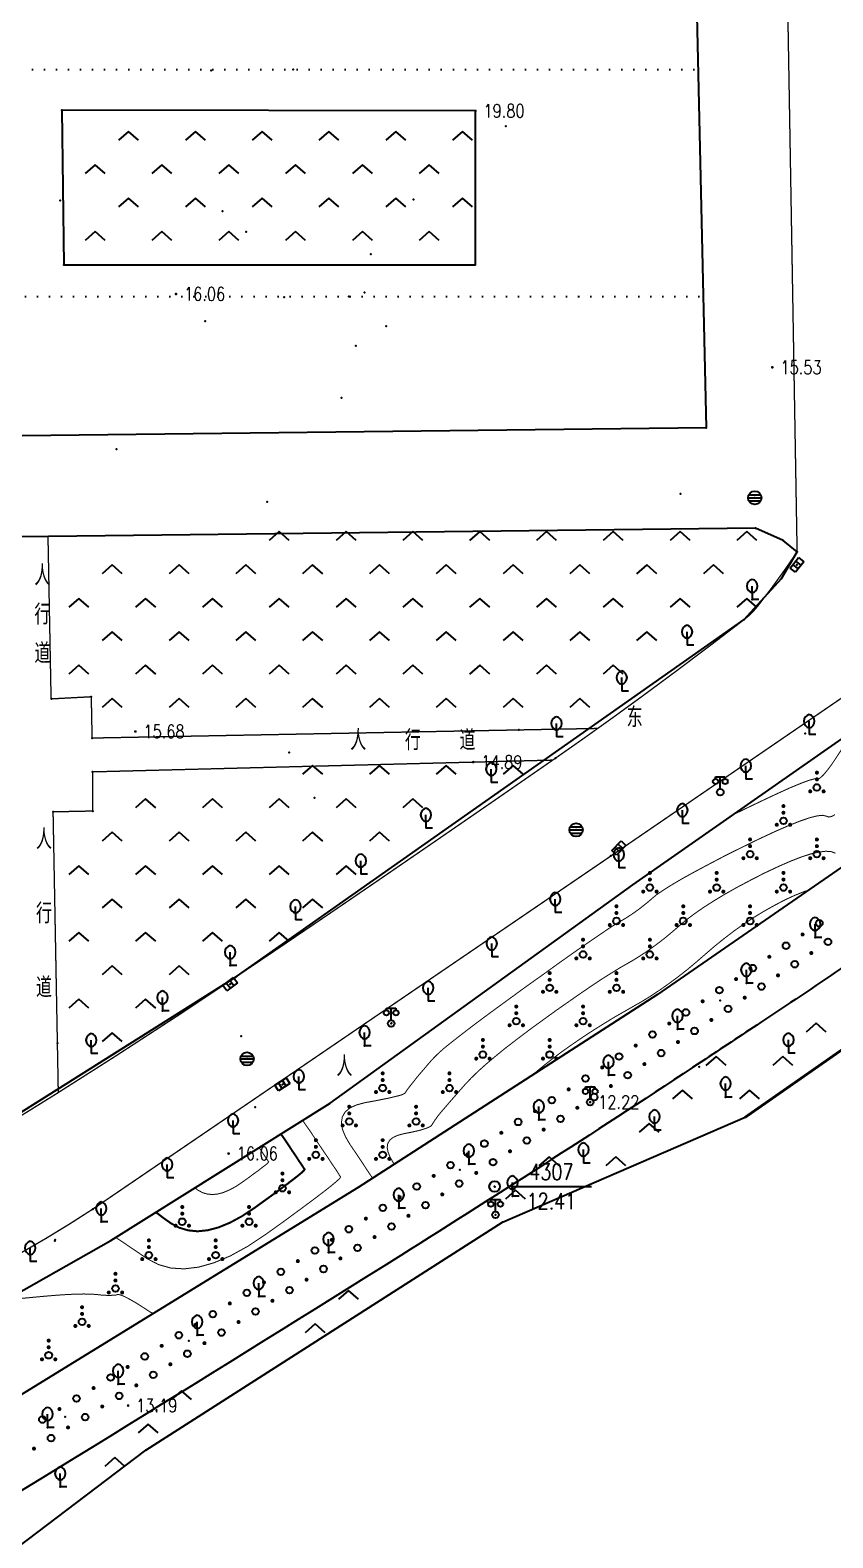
# Model space of a CAD drawing. Extents: x 940 to 2162, y 608 to 1562.
# Drawn here: x 1819.4 to 1879.5, y 744.3 to 857.1 of the extents above; entities that cross this region are included whole.
import ezdxf
from ezdxf.enums import TextEntityAlignment as Align

# ---------------------------------------------------------------- set-up
doc = ezdxf.new("R2010")
doc.units = 0
doc.header["$LTSCALE"] = 0.5
doc.header["$PDSIZE"] = 0.2
doc.linetypes.add('X4', pattern=[1.6, 0, -1.6])
doc.layers.get('0').update_dxf_attribs({"linetype": 'CONTINUOUS'})
for name, color, linetype in [('COMPONENT', 4, 'CONTINUOUS'), ('DGX', 2, 'CONTINUOUS'), ('DLDW', 11, 'CONTINUOUS'), ('DLSS', 4, 'CONTINUOUS'), ('GCD', 1, 'CONTINUOUS'), ('GXYZ', 2, 'CONTINUOUS'), ('JMD', 6, 'CONTINUOUS'), ('KZD', 1, 'CONTINUOUS'), ('ZBTZ', 3, 'CONTINUOUS'), ('ZDH', 1, 'CONTINUOUS')]:
    doc.layers.add(name, color=color, linetype=linetype)
doc.styles.add('HZ', font='rs.shx', dxfattribs={"width": 0.8, "bigfont": 'hztxt.shx'})
doc.linetypes.add('1161', pattern='A,0,[149,AAA.SHX,S=0.15,R=0,X=0,Y=0],-1.6', length=1.6)

# ---------------------------------------------------------------- blocks, each defined once
blk = doc.blocks.new('gc097')
for p, q in [((-0.7, 2), (-0.7, 2.3)), ((-0.7, 2.3), (0.7, 2.3)), ((0, 0.5), (0, 2.3)), ((0.7, 2.3), (0.7, 2))]:
    blk.add_line(p, q)
for centre, radius in [((-0.7, 1.6), 0.4), ((0, 0), 0.5), ((0.73, 1.6), 0.4)]:
    blk.add_circle(centre, radius)
blk = doc.blocks.new('gc143')
for p, q in [((0, 1), (0, 2)), ((0, 1), (0, 0)), ((1, 0), (0, 0))]:
    blk.add_line(p, q)
for centre, start, end in [((0.225, 2), 102.68038, 257.31962), ((-0.225, 2), 282.68038, 77.31962)]:
    blk.add_arc(centre, 1.025, start, end)
blk = doc.blocks.new('gc211')
for p, q in [((0, 0), (-1.5, -1.32)), ((1.5, -1.32), (0, 0))]:
    blk.add_line(p, q)
blk = doc.blocks.new('gc253')
at = {"const_width": 0.3}
blk.add_lwpolyline([(-0.15, 0, 1), (0.15, 0, 1)], format="xyb", close=True, dxfattribs=at)
blk = doc.blocks.new('gc170')
at = {"linetype": 'Continuous'}
blk.add_circle((0, 0), 0.5, dxfattribs=at)
blk = doc.blocks.new('gcbj0103')
for p, q in [((-1, 0), (1, 0)), ((-0.9, 0.43), (0.9, 0.43)), ((-0.88, -0.47), (0.88, -0.47))]:
    blk.add_line(p, q)
blk.add_circle((0, 0), 1)
blk = doc.blocks.new('gc041')
for p, q in [((-1, 0.5), (1, 0.5)), ((-1, -0.5), (-1, 0.5)), ((-0.33, 0.5), (-0.33, -0.5)), ((0.33, 0.5), (0.33, -0.5)), ((1, 0.5), (1, -0.5)), ((1, -0.5), (-1, -0.5))]:
    blk.add_line(p, q)
blk = doc.blocks.new('GC200')
at = {"linetype": 'Continuous', "const_width": 0.2, "flags": 128}
blk.add_lwpolyline([(-0.1, 0, 1), (0.1, 0, 1)], format="xyb", close=True, dxfattribs=at)
blk = doc.blocks.new('gc117')
blk.add_circle((0, 0), 0.8)
blk.add_point((0, 0))
blk = doc.blocks.new('gc160')
at = {"const_width": 0.3}
for points in [[(-0.15, 2.2, 1), (0.15, 2.2, 1)], [(-0.15, 1.2, 1), (0.15, 1.2, 1)], [(-1.15, -0.6, 1), (-0.85, -0.6, 1)], [(0.85, -0.6, 1), (1.15, -0.6, 1)]]:
    blk.add_lwpolyline(points, format="xyb", close=True, dxfattribs=at)
blk.add_circle((0, 0), 0.5)

msp = doc.modelspace()

# ---------------------------------------------------------------- linework, layer by layer
at = {"linetype": 'Continuous'}
for p in [(1878.2, 789.21), (1873.05, 785.78), (1871.1, 784.48), (1867.89, 782.34), (1862.73, 778.9), (1861.43, 778.04), (1857.52, 775.56), (1851.61, 771.83), (1852.28, 772.25), (1847.03, 768.95), (1841.78, 765.63), (1841.79, 765.64), (1836.55, 762.34), (1831.95, 759.44), (1831.31, 759.03), (1826.04, 755.77), (1820.75, 752.54), (1822.06, 753.34)]:
    msp.add_point(p, dxfattribs=at)
at = {"layer": 'DGX', "linetype": 'Continuous', "const_width": 0.075}
for points in [[(1872.06, 798.39), (1872.75, 798.73), (1874.15, 799.4), (1875.34, 799.96), (1876.33, 800.41), (1877.13, 800.74), (1877.72, 800.96), (1878.12, 801.07), (1878.31, 801.07), (1878.43, 801.06), (1878.61, 801.17), (1878.84, 801.39), (1879.12, 801.73), (1879.45, 802.17), (1879.83, 802.74), (1880.27, 803.41), (1880.76, 804.2), (1881.05, 804.67)], [(1845.07, 771.2), (1845.02, 771.28), (1844.8, 771.6), (1844.53, 772.01), (1844.22, 772.48), (1843.85, 773.04), (1843.42, 773.66), (1843.05, 774.29), (1842.82, 774.85), (1842.74, 775.35), (1842.81, 775.78), (1843.02, 776.15), (1843.37, 776.45), (1843.88, 776.68), (1844.52, 776.85), (1845.2, 776.97), (1845.79, 777.09), (1846.3, 777.19), (1846.71, 777.29), (1847.04, 777.37), (1847.28, 777.44), (1847.43, 777.51), (1847.5, 777.56), (1847.53, 777.61), (1847.58, 777.68), (1847.64, 777.77), (1847.71, 777.87), (1847.8, 777.99), (1847.91, 778.13), (1848.03, 778.28), (1848.17, 778.45), (1848.31, 778.64), (1848.47, 778.83), (1848.64, 779.03), (1848.82, 779.24), (1849.01, 779.46), (1849.2, 779.69), (1849.41, 779.93), (1849.63, 780.17), (1849.93, 780.47), (1850.38, 780.88), (1851, 781.38), (1851.78, 781.99), (1852.72, 782.71), (1853.81, 783.52), (1855.07, 784.44), (1856.48, 785.47), (1857.9, 786.48), (1859.16, 787.39), (1860.28, 788.18), (1861.25, 788.85), (1862.07, 789.41), (1862.73, 789.86), (1863.25, 790.2), (1863.62, 790.42), (1863.91, 790.58), (1864.21, 790.77), (1864.5, 790.96), (1864.8, 791.17), (1865.1, 791.39), (1865.4, 791.63), (1865.7, 791.87), (1866, 792.13), (1866.36, 792.43), (1866.87, 792.77), (1867.51, 793.17), (1868.29, 793.63), (1869.2, 794.13), (1870.25, 794.69), (1871.43, 795.31), (1872.76, 795.97), (1874.07, 796.61), (1875.23, 797.15), (1876.24, 797.59), (1877.1, 797.93), (1877.81, 798.17), (1878.36, 798.31), (1878.76, 798.35), (1879.02, 798.29), (1879.21, 798.22), (1879.43, 798.26), (1879.68, 798.4)], [(1846.7, 772.25), (1846.64, 772.33), (1846.38, 772.77), (1846.23, 773.15), (1846.17, 773.49), (1846.21, 773.79), (1846.36, 774.04), (1846.6, 774.24), (1846.95, 774.4), (1847.39, 774.52), (1847.86, 774.61), (1848.27, 774.7), (1848.62, 774.78), (1848.91, 774.87), (1849.15, 774.95), (1849.33, 775.03), (1849.46, 775.11), (1849.52, 775.18), (1849.56, 775.26), (1849.61, 775.34), (1849.67, 775.43), (1849.73, 775.53), (1849.81, 775.63), (1849.89, 775.74), (1849.97, 775.86), (1850.07, 775.98), (1850.18, 776.12), (1850.34, 776.3), (1850.53, 776.52), (1850.75, 776.78), (1851.01, 777.08), (1851.31, 777.42), (1851.64, 777.8), (1852.01, 778.22), (1852.44, 778.67), (1852.96, 779.18), (1853.56, 779.72), (1854.25, 780.3), (1855.02, 780.93), (1855.88, 781.59), (1856.82, 782.3), (1857.85, 783.05), (1858.89, 783.8), (1859.85, 784.47), (1860.74, 785.09), (1861.55, 785.64), (1862.29, 786.13), (1862.96, 786.55), (1863.56, 786.92), (1864.08, 787.22), (1864.57, 787.5), (1865.05, 787.8), (1865.54, 788.12), (1866.03, 788.47), (1866.52, 788.83), (1867.02, 789.22), (1867.51, 789.63), (1868.01, 790.06), (1868.54, 790.51), (1869.15, 790.97), (1869.83, 791.44), (1870.59, 791.93), (1871.42, 792.43), (1872.32, 792.94), (1873.3, 793.46), (1874.35, 794), (1875.39, 794.49), (1876.32, 794.9), (1877.14, 795.22), (1877.87, 795.46), (1878.49, 795.6), (1879, 795.66), (1879.41, 795.63), (1879.72, 795.51)], [(1857.06, 778.92), (1857.32, 779.15), (1857.94, 779.66), (1858.58, 780.16), (1859.22, 780.64), (1859.88, 781.11), (1860.53, 781.56), (1861.19, 782), (1861.86, 782.43), (1862.52, 782.84), (1863.19, 783.25), (1863.87, 783.64), (1864.54, 784.02), (1865.22, 784.41), (1865.9, 784.83), (1866.58, 785.28), (1867.26, 785.76), (1867.95, 786.27), (1868.64, 786.81), (1869.33, 787.39), (1870.02, 787.99), (1870.72, 788.59), (1871.43, 789.16), (1872.15, 789.71), (1872.89, 790.23), (1873.63, 790.72), (1874.39, 791.18), (1875.16, 791.61), (1875.94, 792.02), (1876.7, 792.37), (1877.4, 792.65), (1877.72, 792.75)], [(1839.84, 775.51), (1840.37, 774.76), (1840.88, 773.99), (1841.33, 773.32), (1841.72, 772.75), (1842.04, 772.26), (1842.3, 771.88), (1842.49, 771.59), (1842.61, 771.39), (1842.68, 771.3), (1842.62, 771.18), (1842.37, 770.95), (1841.95, 770.6), (1841.35, 770.13), (1840.56, 769.53), (1839.6, 768.82), (1838.46, 767.98), (1837.13, 767.03), (1835.75, 766.11), (1834.45, 765.39), (1833.22, 764.87), (1832.06, 764.54), (1830.98, 764.41), (1829.98, 764.47), (1829.05, 764.73), (1828.19, 765.18), (1827.43, 765.7), (1826.76, 766.15), (1826.2, 766.53), (1825.85, 766.76)], [(1836.59, 773.47), (1836.65, 773.38), (1836.81, 773.14), (1836.95, 772.93), (1837.07, 772.76), (1837.16, 772.62), (1837.23, 772.52), (1837.27, 772.45), (1837.3, 772.42), (1837.27, 772.38), (1837.19, 772.29), (1837.04, 772.17), (1836.82, 772), (1836.54, 771.78), (1836.19, 771.53), (1835.79, 771.23), (1835.31, 770.89), (1834.82, 770.56), (1834.35, 770.31), (1833.9, 770.12), (1833.48, 770.01), (1833.08, 769.97), (1832.7, 770.01), (1832.35, 770.11), (1832.02, 770.29), (1831.77, 770.47)], [(1818.6, 762.18), (1819.65, 762.28), (1820.61, 762.37), (1821.47, 762.44), (1822.23, 762.49), (1822.89, 762.52), (1823.46, 762.53), (1823.93, 762.52), (1824.3, 762.5), (1824.61, 762.47), (1824.88, 762.44), (1825.13, 762.43), (1825.36, 762.42), (1825.55, 762.43), (1825.71, 762.44), (1825.85, 762.45), (1825.96, 762.48), (1826.08, 762.49), (1826.25, 762.44), (1826.48, 762.35), (1826.76, 762.21), (1827.1, 762.02), (1827.49, 761.79), (1827.94, 761.5), (1828.44, 761.17), (1828.66, 761.08)]]:
    msp.add_lwpolyline(points, dxfattribs=at)
at = {"layer": 'DGX', "color": 3, "linetype": 'Continuous', "const_width": 0.15}
msp.add_lwpolyline([(1838.22, 774.49), (1838.42, 774.21), (1838.77, 773.69), (1839.07, 773.23), (1839.34, 772.84), (1839.55, 772.51), (1839.73, 772.25), (1839.86, 772.05), (1839.94, 771.92), (1839.99, 771.86), (1839.94, 771.78), (1839.78, 771.62), (1839.49, 771.38), (1839.08, 771.06), (1838.55, 770.66), (1837.9, 770.17), (1837.12, 769.61), (1836.22, 768.96), (1835.28, 768.34), (1834.39, 767.86), (1833.54, 767.51), (1832.74, 767.3), (1831.98, 767.22), (1831.27, 767.29), (1830.6, 767.49), (1829.98, 767.82), (1829.43, 768.21), (1828.96, 768.57), (1828.86, 768.65)], dxfattribs=at)
at = {"layer": 'DLSS', "linetype": 'Continuous', "flags": 128}
for points, const_width in [([(1872.96, 775.75), (2152.33, 970.64)], 0.2), ([(1875.9, 873.31), (1876.85, 818.06)], 0.1), ([(1712.61, 685.29), (1799.02, 729.95), (1805.16, 733.47), (1828.1, 750.84), (1854.79, 767.91), (1872.96, 775.75)], 0.1)]:
    msp.add_lwpolyline(points, dxfattribs=dict(at, const_width=const_width))
at = {"layer": 'DLSS', "linetype": 'Continuous', "const_width": 0.1}
msp.add_lwpolyline([(1706.59, 721.05, 0.017307), (1740.62, 730.2, 0.029753), (1759.84, 737.37, 0.002264), (1797.93, 754.41, 0.016867), (1802.95, 756.89, 0.005613), (1818.87, 765.67, 0.016551), (1824.13, 768.88, 0.004146), (1824.78, 769.32, 0.000071), (1862.92, 795.31, 0.002848), (1919.74, 834.52, 0.002246), (1991.3, 884.98)], format="xyb", dxfattribs=at)
at = {"layer": 'DLSS', "linetype": 'Continuous', "const_width": 0.1, "flags": 128}
for points, elevation in [([(1820.78, 819.21), (1821.01, 807.06)], 15.34), ([(1821.01, 807.06), (1824.02, 807.22), (1824.08, 804.13)], 15.45), ([(1824.08, 804.13), (1861.93, 804.85)], 15.38), ([(1824.12, 801.6), (1858.56, 802.48)], 15.35), ([(1824.12, 801.6), (1824.13, 798.67), (1821.16, 798.61)], 15.35), ([(1821.16, 798.61), (1821.55, 777.6)], 15.34)]:
    msp.add_lwpolyline(points, dxfattribs=dict(at, elevation=elevation))
at = {"layer": 'DLSS', "linetype": 'Continuous', "flags": 128}
msp.add_lwpolyline([(1723.58, 734.72, 0.1, 0.1, 0.010533), (1741.97, 740.38, 0.1, 0.1, 0.014817), (1754.81, 745.06, 0.1, 0.1, 0.00044), (1766.46, 749.71, 0.1, 0.1, 0.002489), (1768.51, 750.54, 0.1, 0.1, 0.014074), (1792.58, 761.26, 0.1, 0.1, 0.020321), (1808.7, 769.81, 0.1, 0.1, 0.008273), (1821.42, 777.52, 0.1, 0.1, 0.007654), (1834.9, 786.29, 0.1, 0.1, 0.002059), (1845.26, 793.32, 0.1, 0.1, 0.001573), (1858.76, 802.62, 0.1, 0.1, 0.006646), (1865.26, 807.26, 0.1, 0.1, 0.005572), (1872.88, 812.99, 0.1, 0.1, 0.063061), (1873.91, 814.01, 0.1, 0.1, 0.018351), (1876.85, 818.06, 0.1, 0.1, 0)], format="xyseb", dxfattribs=at)
at = {"layer": 'JMD', "linetype": 'Continuous', "flags": 128}
msp.add_lwpolyline([(1869.2, 864.84), (1870.04, 827.35), (1752.7, 825.97), (1751.86, 863.46)], close=True, dxfattribs=at)
at = {"layer": 'JMD', "linetype": 'X4', "flags": 128}
for points in [[(1752.07, 854.06), (1758.54, 854.16), (1869.44, 854.16)], [(1752.45, 837.17), (1869.82, 837.17)]]:
    msp.add_lwpolyline(points, dxfattribs=at)
at = {"layer": 'KZD', "linetype": 'Continuous'}
msp.add_line((1855.46, 770.57), (1861.46, 770.57), dxfattribs=at)
at = {"layer": 'ZBTZ', "linetype": '1161', "flags": 128}
msp.add_lwpolyline([(2121.82, 1026.51), (2151.19, 995.67), (2151.42, 993.36), (2151.53, 990.43), (2151.53, 989.01), (2151.38, 988.34), (2151, 986.93), (2150.02, 985.07), (2148.29, 982.5), (2146.19, 980.09), (2145.7, 979.78), (2096.33, 944.91), (2043.54, 908.4), (1945.97, 839.94), (1866.41, 784.94), (1844, 770.51), (1793.75, 739.61), (1787.35, 736.36), (1781.6, 733.16), (1764.84, 723.95), (1752.6, 717.55), (1721.55, 702.1), (1717.35, 700.44), (1716.8, 703.25), (1715.25, 709.14), (1713.33, 719.29), (1713.39, 719.89), (1741.42, 727.61), (1760.94, 734.89), (1799.05, 751.94), (1804.24, 754.5), (1825.48, 766.53), (1841.91, 776.8), (1864.56, 793.15), (1992.85, 882.76), (2000.01, 888.8), (2003.78, 892.56), (2012.65, 902.66), (2015.54, 906.34), (2020.91, 915), (2025.38, 925.02), (2030.02, 940.68), (2031.48, 947.7), (2032.67, 959.12), (2038.74, 959.05), (2038.79, 969.11), (2032.71, 969.19), (2030.8, 1037.78), (2029.78, 1088.82), (2027.96, 1095.29), (2025.31, 1099.93), (2022.41, 1105.06), (2019.03, 1109.61), (2017.02, 1111.92), (2001.14, 1128.32), (1942.65, 1190.71), (1941.55, 1191.89), (1941.02, 1193.1), (1940.91, 1193.98), (1940.93, 1194.88), (1941.08, 1195.88), (1941.44, 1197.02), (1942.05, 1198.13), (1942.56, 1198.77), (1943.3, 1199.49), (1944.46, 1200.39), (1945.46, 1200.71), (1947.06, 1201.06), (1949.3, 1201.03), (1953.93, 1200.94), (1955.83, 1200.74), (2121.12, 1027.25)], close=True, dxfattribs=at)
at = {"layer": 'ZBTZ', "linetype": 'Continuous', "flags": 128}
msp.add_lwpolyline([(1712.61, 685.29), (1799.02, 729.95), (1805.16, 733.47), (1828.1, 750.84), (1854.79, 767.91), (1872.96, 775.75), (2152.33, 970.64)], dxfattribs=at)
msp.add_lwpolyline([(2046.94, 903.45, 0.005433), (1949.47, 835.06, -0.007658), (1880.11, 786.86, -0.00086), (1874.12, 782.84, -0.001175), (1869.72, 779.93, -0.005991), (1847.19, 765.42, -0.003325), (1806.09, 740.04, -0.001199), (1797.98, 735.13, -0.007573), (1796.69, 734.38, -0.018669), (1793.74, 732.86, 0.015755), (1790.23, 731.09, 0.003774), (1784.56, 727.94, -0.003526), (1778.49, 724.56, -0.000878), (1767.7, 718.68, -0.003996), (1765.32, 717.41, -0.000411), (1761.09, 715.2, 0.000304), (1755.38, 712.23, 0.000159), (1752.75, 710.85, -0.000182), (1750.45, 709.65, -0.004776), (1744.63, 706.68, -0.002409)], format="xyb", dxfattribs=at)
at = {"layer": 'ZBTZ', "linetype": 'Continuous', "elevation": 19.8, "flags": 128}
msp.add_lwpolyline([(1852.77, 851.06), (1821.81, 851.12), (1821.96, 839.53), (1852.77, 839.53), (1852.77, 851.06)], close=True, dxfattribs=at)
at = {"layer": 'ZBTZ', "linetype": 'Continuous', "flags": 128}
msp.add_lwpolyline([(1876.85, 818.06), (1875.81, 818.91), (1873.73, 819.84), (1753.09, 818.42), (1753.09, 803.56), (1753.48, 748.99), (1753.48, 744.58), (1768.51, 750.54), (1792.58, 761.26), (1808.7, 769.81), (1834.9, 786.29), (1872.88, 812.99), (1875.67, 816.07), (1876.85, 818.06)], close=True, dxfattribs=at)
at = {"layer": 'ZDH', "linetype": 'Continuous'}
for p in [(1833, 854.07, 15.97), (1839.12, 854.16, 15.99), (1821.81, 851.12, 15.87), (1852.77, 851.06, 19.8), (1855.04, 849.92, 18.92), (1855.04, 849.92, 18.92), (1821.69, 844.35, 16.1), (1848.14, 844.43, 16.05), (1848.14, 844.43, 16.05), (1848.14, 844.43, 16.05), (1833.85, 843.55, 15.7), (1833.85, 843.55, 15.7), (1833.85, 843.55, 15.7), (1835.61, 842, 15.75), (1835.61, 842, 15.75), (1835.61, 842, 15.75), (1821.96, 839.53, 15.98), (1844.95, 840.33, 15.75), (1844.95, 840.33, 15.75), (1844.95, 840.33, 15.75), (1830.36, 837.36, 16.06), (1830.36, 837.36, 16.06), (1830.36, 837.36, 16.06), (1838.45, 837.12, 15.86), (1843.3, 837.17, 15.86), (1844.48, 837.46, 15.74), (1844.48, 837.46, 15.74), (1844.48, 837.46, 15.74), (1832.54, 835.33, 15.67), (1832.54, 835.33, 15.67), (1832.54, 835.33, 15.67), (1846.09, 834.94, 16.04), (1846.09, 834.94, 16.04), (1846.09, 834.94, 16.04), (1843.82, 833.49, 16.12), (1843.82, 833.49, 16.12), (1843.82, 833.49, 16.12), (1875, 831.87, 15.53), (1875, 831.87, 15.53), (1875, 831.87, 15.53), (1842.76, 829.6, 15.72), (1842.76, 829.6, 15.72), (1842.76, 829.6, 15.72), (1870.04, 827.35, 15.72), (1825.9, 825.74, 15.71), (1837.19, 821.8, 15.69), (1837.19, 821.8, 15.69), (1837.19, 821.8, 15.69), (1868.11, 822.41, 15.78), (1873.68, 822.11, 15.46), (1873.73, 819.84, 15.43), (1875.81, 818.91, 15.19), (1876.85, 818.06, 15.03), (1876.84, 817.08, 15.04), (1875.67, 816.07, 15.04), (1873.49, 814.5, 15.23), (1872.88, 812.99, 14.98), (1821.04, 807.06, 15.45), (1824.02, 807.22, 15.43), (1827.32, 804.62, 15.68), (1827.32, 804.62, 15.68), (1827.32, 804.62, 15.68), (1856.03, 804.74, 14.91), (1877.45, 804.48, 15.11), (1824.08, 804.13, 15.38), (1838.82, 803.06, 15.78), (1838.82, 803.06, 15.78), (1838.82, 803.06, 15.78), (1852.61, 802.33, 14.89), (1858.76, 802.62, 14.76), (1824.12, 801.6, 15.35), (1840.73, 799.65, 16.06), (1840.73, 799.65, 16.06), (1840.73, 799.65, 16.06), (1821.16, 798.61, 15.34), (1824.13, 798.67, 15.3), (1860.31, 797.26, 14.79), (1862.92, 795.31, 14.77), (1834.42, 787.1, 14.68), (1834.41, 785.71, 14.42), (1834.9, 786.29, 14.41), (1829.35, 783.71, 14.61), (1846.46, 782.77, 14.66), (1846.46, 782.77, 14.66), (1846.46, 782.77, 14.66), (1846.48, 782.8, 14.66), (1821.48, 781.31, 14.49), (1835.24, 781.81, 15.68), (1835.24, 781.81, 15.68), (1835.24, 781.81, 15.68), (1844.48, 781.1, 14.75), (1844.48, 781.1, 14.75), (1844.48, 781.1, 14.75), (1835.68, 780.12, 14.49), (1869.72, 779.93, 11.99), (1869.72, 779.93, 11.99), (1869.53, 779.52, 11.99), (1869.53, 779.52, 11.99), (1838.32, 778.21, 14.44), (1836.29, 776.52, 14.41), (1861.36, 776.89, 12.22), (1861.36, 776.89, 12.22), (1871.5, 777.27, 12.28), (1871.5, 777.27, 12.28), (1872.96, 775.75, 11.78), (1872.96, 775.75, 11.78), (1834.3, 773.04, 16.06), (1834.3, 773.04, 16.06), (1834.3, 773.04, 16.06), (1854.21, 770.57, 12.41), (1854.21, 770.57, 12.41), (1853.65, 769.44, 12.41), (1853.65, 769.44, 12.41), (1854.22, 770.55, 12.41), (1855.54, 769.86, 12.66), (1855.54, 769.86, 12.66), (1824.13, 768.88, 14.26), (1854.28, 768.45, 12.39), (1854.28, 768.45, 12.39), (1824.77, 767.92, 14.55), (1854.79, 767.91, 12.17), (1854.79, 767.91, 12.17), (1821.29, 766.51, 14.37), (1821.32, 766.58, 14.35), (1826.78, 754.18, 13.19), (1826.78, 754.18, 13.19), (1828.89, 753.83, 13.09), (1828.89, 753.83, 13.09), (1828.1, 750.84, 12.88), (1828.1, 750.84, 12.88), (1821.7, 748.1, 13.57), (1821.7, 748.1, 13.57)]:
    msp.add_point(p, dxfattribs=at)

# ---------------------------------------------------------------- block references
at = {"layer": 'COMPONENT', "linetype": 'Continuous', "xscale": 0.5, "yscale": 0.5}
for p in [(1873.68, 822.11, 15.46), (1860.31, 797.26, 14.79), (1835.68, 780.12, 14.49)]:
    msp.add_blockref('gcbj0103', p, dxfattribs=at)
at = {"layer": 'DLDW', "linetype": 'Continuous', "xscale": 0.5, "yscale": 0.5}
for p in [(1871.1, 800.08, 14.66), (1846.46, 782.77, 14.66), (1861.36, 776.89, 12.22), (1854.28, 768.45, 12.39)]:
    msp.add_blockref('gc097', p, dxfattribs=at)
at = {"layer": 'GCD', "linetype": 'Continuous'}
ref = msp.add_blockref('GC200', (1852.77, 851.06, 19.8), dxfattribs=dict(at, xscale=0.5, yscale=0.5, zscale=0.5))
ref.add_attrib('height', '19.80', dxfattribs={"linetype": 'Continuous', "height": 1, "style": 'HZ', "width": 0.8}).set_placement((1853.37, 851.06, 19.8), align=Align.MIDDLE_LEFT)
ref = msp.add_blockref('GC200', (1830.36, 837.36, 16.06), dxfattribs=dict(at, xscale=0.5, yscale=0.5, zscale=0.5))
ref.add_attrib('height', '16.06', dxfattribs={"linetype": 'Continuous', "height": 1, "style": 'HZ', "width": 0.8}).set_placement((1830.96, 837.36, 16.06), align=Align.MIDDLE_LEFT)
ref = msp.add_blockref('GC200', (1875, 831.87, 15.53), dxfattribs=dict(at, xscale=0.5, yscale=0.5, zscale=0.5))
ref.add_attrib('height', '15.53', dxfattribs={"linetype": 'Continuous', "height": 1, "style": 'HZ', "width": 0.8}).set_placement((1875.6, 831.87, 15.53), align=Align.MIDDLE_LEFT)
ref = msp.add_blockref('GC200', (1827.32, 804.62, 15.68), dxfattribs=dict(at, xscale=0.5, yscale=0.5, zscale=0.5))
ref.add_attrib('height', '15.68', dxfattribs={"linetype": 'Continuous', "height": 1, "style": 'HZ', "width": 0.8}).set_placement((1827.92, 804.62, 15.68), align=Align.MIDDLE_LEFT)
ref = msp.add_blockref('GC200', (1852.61, 802.33, 14.89), dxfattribs=dict(at, xscale=0.5, yscale=0.5, zscale=0.5))
ref.add_attrib('height', '14.89', dxfattribs={"linetype": 'Continuous', "height": 1, "style": 'HZ', "width": 0.8}).set_placement((1853.21, 802.33, 14.89), align=Align.MIDDLE_LEFT)
ref = msp.add_blockref('GC200', (1861.36, 776.89, 12.22), dxfattribs=dict(at, xscale=0.5, yscale=0.5, zscale=0.5))
ref.add_attrib('height', '12.22', dxfattribs={"linetype": 'Continuous', "height": 1, "style": 'HZ', "width": 0.8}).set_placement((1861.96, 776.89, 12.22), align=Align.MIDDLE_LEFT)
ref = msp.add_blockref('GC200', (1834.3, 773.04, 16.06), dxfattribs=dict(at, xscale=0.5, yscale=0.5, zscale=0.5))
ref.add_attrib('height', '16.06', dxfattribs={"linetype": 'Continuous', "height": 1, "style": 'HZ', "width": 0.8}).set_placement((1834.9, 773.04, 16.06), align=Align.MIDDLE_LEFT)
ref = msp.add_blockref('GC200', (1826.78, 754.18, 13.19), dxfattribs=dict(at, xscale=0.5, yscale=0.5, zscale=0.5))
ref.add_attrib('height', '13.19', dxfattribs={"linetype": 'Continuous', "height": 1, "style": 'HZ', "width": 0.8}).set_placement((1827.38, 754.18, 13.19), align=Align.MIDDLE_LEFT)
at = {"layer": 'GXYZ', "linetype": 'Continuous', "yscale": 0.5, "zscale": 0.5}
for p, xscale, rotation in [((1876.84, 817.08, 15.04), 0.5, 52.61385626840595), ((1863.5, 795.91, 14.13), 0.5, 225.7358227718483), ((1834.41, 785.71, 14.42), 0.4999999999999999, 36.89030680951438), ((1838.32, 778.21, 14.44), 0.5, 213.2820485787088)]:
    msp.add_blockref('gc041', p, dxfattribs=dict(at, xscale=xscale, rotation=rotation))
at = {"layer": 'KZD', "linetype": 'Continuous', "xscale": 0.5, "yscale": 0.5}
msp.add_blockref('gc117', (1854.21, 770.57, 12.41), dxfattribs=at)
at = {"layer": 'ZBTZ', "linetype": 'Continuous', "xscale": 0.5, "yscale": 0.5}
for name, p in [('gc211', (1826.81, 849.53)), ('gc211', (1831.81, 849.53)), ('gc211', (1836.81, 849.53)), ('gc211', (1841.81, 849.53)), ('gc211', (1846.81, 849.53)), ('gc211', (1851.81, 849.53)), ('gc211', (1824.31, 847.03)), ('gc211', (1829.31, 847.03)), ('gc211', (1834.31, 847.03)), ('gc211', (1839.31, 847.03)), ('gc211', (1844.31, 847.03)), ('gc211', (1849.31, 847.03)), ('gc211', (1826.81, 844.53)), ('gc211', (1831.81, 844.53)), ('gc211', (1836.81, 844.53)), ('gc211', (1841.81, 844.53)), ('gc211', (1846.81, 844.53)), ('gc211', (1851.81, 844.53)), ('gc211', (1824.31, 842.03)), ('gc211', (1829.31, 842.03)), ('gc211', (1834.31, 842.03)), ('gc211', (1839.31, 842.03)), ('gc211', (1844.31, 842.03)), ('gc211', (1849.31, 842.03)), ('gc211', (1838.09, 819.58)), ('gc211', (1843.09, 819.58)), ('gc211', (1848.09, 819.58)), ('gc211', (1853.09, 819.58)), ('gc211', (1858.09, 819.58)), ('gc211', (1863.09, 819.58)), ('gc211', (1868.09, 819.58)), ('gc211', (1873.09, 819.58)), ('gc211', (1825.59, 817.08)), ('gc211', (1830.59, 817.08)), ('gc211', (1835.59, 817.08)), ('gc211', (1840.59, 817.08)), ('gc211', (1845.59, 817.08)), ('gc211', (1850.59, 817.08)), ('gc211', (1855.59, 817.08)), ('gc211', (1860.59, 817.08)), ('gc211', (1865.59, 817.08)), ('gc211', (1870.59, 817.08)), ('gc143', (1873.49, 814.5, 15.23)), ('gc211', (1823.09, 814.58)), ('gc211', (1828.09, 814.58)), ('gc211', (1833.09, 814.58)), ('gc211', (1838.09, 814.58)), ('gc211', (1843.09, 814.58)), ('gc211', (1848.09, 814.58)), ('gc211', (1853.09, 814.58)), ('gc211', (1858.09, 814.58)), ('gc211', (1863.09, 814.58)), ('gc211', (1868.09, 814.58)), ('gc211', (1873.09, 814.58)), ('gc143', (1868.61, 811.08, 15.23)), ('gc211', (1825.59, 812.08)), ('gc211', (1830.59, 812.08)), ('gc211', (1835.59, 812.08)), ('gc211', (1840.59, 812.08)), ('gc211', (1845.59, 812.08)), ('gc211', (1850.59, 812.08)), ('gc211', (1855.59, 812.08)), ('gc211', (1860.59, 812.08)), ('gc211', (1865.59, 812.08)), ('gc211', (1823.09, 809.58)), ('gc211', (1828.09, 809.58)), ('gc211', (1833.09, 809.58)), ('gc211', (1838.09, 809.58)), ('gc211', (1843.09, 809.58)), ('gc211', (1848.09, 809.58)), ('gc211', (1853.09, 809.58)), ('gc211', (1858.09, 809.58)), ('gc211', (1863.09, 809.58)), ('gc143', (1863.72, 807.65, 15.23)), ('gc211', (1825.59, 807.08)), ('gc211', (1830.59, 807.08)), ('gc211', (1835.59, 807.08)), ('gc211', (1840.59, 807.08)), ('gc211', (1845.59, 807.08)), ('gc211', (1850.59, 807.08)), ('gc211', (1855.59, 807.08)), ('gc211', (1860.59, 807.08)), ('gc143', (1858.84, 804.23, 15.23)), ('gc143', (1877.76, 804.39, 14.13)), ('gc143', (1853.96, 800.8, 15.23)), ('gc143', (1873.01, 801.06, 14.13)), ('gc211', (1840.59, 802.08)), ('gc211', (1845.59, 802.08)), ('gc211', (1850.59, 802.08)), ('gc211', (1855.59, 802.08)), ('gc160', (1878.33, 800.44)), ('gc211', (1828.09, 799.58)), ('gc211', (1833.09, 799.58)), ('gc211', (1838.09, 799.58)), ('gc211', (1843.09, 799.58)), ('gc211', (1848.09, 799.58)), ('gc143', (1849.07, 797.38, 15.23)), ('gc143', (1868.26, 797.73, 14.13)), ('gc160', (1875.83, 797.94)), ('gc211', (1825.59, 797.08)), ('gc211', (1830.59, 797.08)), ('gc211', (1835.59, 797.08)), ('gc211', (1840.59, 797.08)), ('gc211', (1845.59, 797.08)), ('gc160', (1873.33, 795.44)), ('gc160', (1878.33, 795.44)), ('gc143', (1844.19, 793.95, 15.23)), ('gc143', (1863.5, 794.41, 14.13)), ('gc211', (1823.09, 794.58)), ('gc211', (1828.09, 794.58)), ('gc211', (1833.09, 794.58)), ('gc211', (1838.09, 794.58)), ('gc211', (1843.09, 794.58)), ('gc160', (1865.83, 792.94)), ('gc160', (1870.83, 792.94)), ('gc160', (1875.83, 792.94)), ('gc211', (1825.59, 792.08)), ('gc211', (1830.59, 792.08)), ('gc211', (1835.59, 792.08)), ('gc143', (1839.31, 790.53, 15.23)), ('gc211', (1840.59, 792.08)), ('gc143', (1858.75, 791.08, 14.13)), ('gc160', (1863.33, 790.44)), ('gc160', (1868.33, 790.44)), ('gc160', (1873.33, 790.44)), ('gc143', (1878.2, 789.21)), ('gc211', (1823.09, 789.58)), ('gc211', (1828.09, 789.58)), ('gc211', (1833.09, 789.58)), ('gc211', (1838.09, 789.58)), ('gc143', (1853.99, 787.75, 14.13)), ('gc160', (1860.83, 787.94)), ('gc160', (1865.83, 787.94)), ('gc143', (1834.42, 787.1, 14.68)), ('gc211', (1825.59, 787.08)), ('gc211', (1830.59, 787.08)), ('gc160', (1858.33, 785.44)), ('gc160', (1863.33, 785.44)), ('gc143', (1873.05, 785.78)), ('gc143', (1849.24, 784.43, 14.13)), ('gc211', (1823.09, 784.58)), ('gc211', (1828.09, 784.58)), ('gc143', (1829.35, 783.71, 14.61)), ('gc160', (1855.83, 782.94)), ('gc160', (1860.83, 782.94)), ('gc143', (1867.89, 782.34)), ('gc143', (1824.02, 780.52, 14.61)), ('gc211', (1825.59, 782.08)), ('gc143', (1844.48, 781.1, 14.75)), ('gc143', (1876.2, 780.55, 12.28)), ('gc211', (1878.28, 782.79)), ('gc160', (1853.33, 780.44)), ('gc160', (1858.33, 780.44)), ('gc143', (1862.73, 778.9)), ('gc211', (1870.78, 780.29)), ('gc211', (1875.78, 780.29)), ('gc143', (1839.56, 777.81, 14.55)), ('gc160', (1845.83, 777.94)), ('gc160', (1850.83, 777.94)), ('gc143', (1871.5, 777.27, 12.28)), ('gc211', (1868.28, 777.79)), ('gc211', (1873.28, 777.79)), ('gc160', (1843.33, 775.44)), ('gc160', (1848.33, 775.44)), ('gc143', (1857.52, 775.56)), ('gc143', (1866.18, 774.8, 12.28)), ('gc143', (1834.63, 774.51, 14.55)), ('gc211', (1865.78, 775.29)), ('gc160', (1840.83, 772.94)), ('gc160', (1845.83, 772.94)), ('gc143', (1852.28, 772.25)), ('gc143', (1860.86, 772.33, 12.28)), ('gc143', (1829.7, 771.22, 14.55)), ('gc160', (1838.33, 770.44)), ('gc211', (1858.28, 772.79)), ('gc211', (1863.28, 772.79)), ('gc143', (1855.54, 769.86, 12.66)), ('gc143', (1847.03, 768.95)), ('gc211', (1855.78, 770.29)), ('gc143', (1824.77, 767.92, 14.55)), ('gc160', (1830.83, 767.94)), ('gc160', (1835.83, 767.94)), ('gc143', (1819.45, 764.97, 14.25)), ('gc160', (1828.33, 765.44)), ('gc160', (1833.33, 765.44)), ('gc143', (1841.78, 765.63)), ('gc160', (1825.83, 762.94)), ('gc143', (1836.55, 762.34)), ('gc211', (1843.28, 762.79)), ('gc160', (1823.33, 760.44)), ('gc143', (1831.95, 759.44)), ('gc211', (1840.78, 760.29)), ('gc160', (1820.83, 757.94)), ('gc143', (1826.04, 755.77)), ('gc211', (1830.78, 755.29)), ('gc143', (1820.75, 752.54)), ('gc211', (1828.28, 752.79)), ('gc211', (1825.78, 750.29)), ('gc143', (1821.7, 748.1, 13.57))]:
    msp.add_blockref(name, p, dxfattribs=at)
at = {"layer": 'ZBTZ', "linetype": 'Continuous', "yscale": 0.5}
for name, p, xscale, rotation in [('gc170', (1878.51, 790.27, 15.84), 0.5, 213.9334236751163), ('gc170', (1876.02, 788.59, 15.84), 0.5, 213.8550965263874), ('gc253', (1877.26, 789.43, 15.84), 0.4999999999999999, 213.8961507926653), ('gc170', (1879.16, 788.88, 15.84), 0.5, 33.92851939964601), ('gc253', (1874.77, 787.76, 15.84), 0.5, 213.8140422601095), ('gc170', (1876.67, 787.2, 15.84), 0.5, 33.8487027995498), ('gc253', (1877.91, 788.04, 15.84), 0.5, 33.88972735121836), ('gc170', (1873.53, 786.92, 15.84), 0.4999999999999999, 213.7729879938317), ('gc253', (1875.42, 786.37, 15.84), 0.5, 33.80767824788123), ('gc170', (1871.03, 785.26, 15.84), 0.5, 213.661593929981), ('gc253', (1872.28, 786.09, 15.84), 0.5, 213.7319337275537), ('gc170', (1874.18, 785.53, 15.84), 0.5, 33.76665369621268), ('gc253', (1869.78, 784.43, 15.84), 0.4999999999999999, 213.584711327993), ('gc170', (1871.68, 783.87, 15.84), 0.5, 33.64989002923795), ('gc253', (1872.93, 784.7, 15.84), 0.5, 33.72562914454412), ('gc253', (1867.28, 782.77, 15.84), 0.5, 213.4308795853073), ('gc170', (1868.53, 783.6, 15.84), 0.5, 213.5078287260051), ('gc253', (1870.43, 783.04, 15.84), 0.5, 33.57311157151127), ('gc170', (1866.03, 781.95, 15.84), 0.5, 213.3537847895247), ('gc170', (1869.18, 782.21, 15.84), 0.5, 33.4963331137846), ('gc253', (1864.77, 781.12, 15.84), 0.5, 213.276689993742), ('gc170', (1866.68, 780.56, 15.84), 0.5, 33.34246673405379), ('gc253', (1867.93, 781.38, 15.84), 0.5, 33.41945681030288), ('gc253', (1862.26, 779.48, 15.84), 0.5, 213.1225004021769), ('gc170', (1863.52, 780.3, 15.84), 0.5, 213.1995951979595), ('gc253', (1865.42, 779.73, 15.84), 0.5, 33.26547665780464), ('gc170', (1861.01, 778.66, 15.84), 0.5, 213.0454056063943), ('gc170', (1864.17, 778.91, 15.84), 0.5, 33.18848658155549), ('gc170', (1858.49, 777.03, 15.84), 0.5, 212.8912160148292), ('gc253', (1859.75, 777.84, 15.84), 0.5, 212.9683108106117), ('gc170', (1861.66, 777.27, 15.84), 0.5, 33.03450642905727), ('gc253', (1862.91, 778.09, 15.84), 0.5, 33.11149650530641), ('gc253', (1857.23, 776.21, 15.84), 0.5, 212.8141212190465), ('gc253', (1860.4, 776.46, 15.84), 0.5, 32.95751635280812), ('gc170', (1855.97, 775.4, 15.84), 0.5, 212.7370264232639), ('gc170', (1859.14, 775.64, 15.84), 0.5, 32.88052627655903), ('gc170', (1853.44, 773.78, 15.84), 0.5, 212.5828368316988), ('gc253', (1854.71, 774.59, 15.84), 0.5, 212.6599316274814), ('gc170', (1856.62, 774.02, 15.84), 0.5, 32.72654612406073), ('gc253', (1857.88, 774.83, 15.84), 0.5, 32.80353620030988), ('gc253', (1852.18, 772.98, 15.84), 0.5, 212.5057420359162), ('gc253', (1855.36, 773.21, 15.84), 0.5, 32.64955604781165), ('gc170', (1850.91, 772.17, 15.84), 0.5, 212.4286472401336), ('gc253', (1852.83, 771.59, 15.84), 0.4999999999999999, 32.49557589531337), ('gc170', (1854.09, 772.4, 15.84), 0.5, 32.5725659715625), ('gc170', (1848.38, 770.57, 15.84), 0.5, 212.2744576485684), ('gc253', (1849.65, 771.37, 15.84), 0.5, 212.351552444351), ('gc170', (1851.56, 770.79, 15.84), 0.4999999999999999, 32.41858581906426), ('gc253', (1847.11, 769.77, 15.84), 0.5, 212.1973628527858), ('gc170', (1849.03, 769.18, 15.84), 0.4999999999999999, 32.26460566656598), ('gc253', (1850.29, 769.98, 15.84), 0.4999999999999999, 32.34159574281512), ('gc253', (1844.57, 768.17, 15.84), 0.5, 212.0700463669146), ('gc170', (1845.84, 768.97, 15.84), 0.4999999999999999, 212.1202680570032), ('gc253', (1847.76, 768.38, 15.84), 0.4999999999999999, 32.18761559031687), ('gc170', (1843.3, 767.37, 15.84), 0.5, 212.0463588927796), ('gc170', (1846.49, 767.58, 15.84), 0.5, 32.11062551406774), ('gc170', (1840.76, 765.78, 15.84), 0.4999999999999999, 211.9989839445099), ('gc253', (1842.03, 766.58, 15.84), 0.4999999999999999, 212.0226714186447), ('gc170', (1843.95, 765.99, 15.84), 0.5, 32.04342429350269), ('gc253', (1845.22, 766.79, 15.84), 0.5, 32.06710187245225), ('gc253', (1839.48, 764.99, 15.84), 0.5, 211.975296470375), ('gc253', (1842.67, 765.19, 15.84), 0.5, 32.01974671455313), ('gc170', (1838.21, 764.19, 15.84), 0.5, 211.9516089962401), ('gc253', (1840.13, 763.6, 15.84), 0.5, 31.97239155665401), ('gc170', (1841.4, 764.4, 15.84), 0.5, 31.99606913560357), ('gc170', (1835.66, 762.61, 15.84), 0.5, 211.9042340479703), ('gc253', (1836.94, 763.4, 15.84), 0.5, 211.9279215221052), ('gc170', (1838.86, 762.81, 15.84), 0.5, 31.94871397770446), ('gc253', (1834.39, 761.82, 15.84), 0.5, 211.8805465738354), ('gc170', (1836.31, 761.22, 15.84), 0.5, 31.9013588198054), ('gc253', (1837.58, 762.02, 15.84), 0.4999999999999999, 31.92503639875494), ('gc253', (1831.84, 760.23, 15.84), 0.5, 211.8331716255657), ('gc170', (1833.12, 761.02, 15.84), 0.5, 211.8568590997006), ('gc253', (1835.04, 760.43, 15.84), 0.5, 31.87768124085584), ('gc170', (1830.57, 759.44, 15.84), 0.5, 211.8094841514307), ('gc170', (1833.76, 759.64, 15.84), 0.5, 31.85400366190627), ('gc170', (1828.02, 757.86, 15.84), 0.5, 211.7621092031609), ('gc253', (1829.29, 758.65, 15.84), 0.4999999999999999, 211.7857966772959), ('gc170', (1831.21, 758.06, 15.84), 0.5, 31.80664850400717), ('gc253', (1832.49, 758.85, 15.84), 0.4999999999999999, 31.83032608295672), ('gc253', (1826.74, 757.07, 15.84), 0.5, 211.7384217290261), ('gc253', (1829.94, 757.27, 15.84), 0.5, 31.78297092505764), ('gc170', (1825.47, 756.28, 15.84), 0.5, 211.7147342548912), ('gc253', (1827.39, 755.69, 15.84), 0.5, 31.73561576715853), ('gc170', (1828.66, 756.48, 15.84), 0.5, 31.75929334610808), ('gc170', (1822.91, 754.71, 15.84), 0.5, 211.6673593066214), ('gc253', (1824.19, 755.49, 15.84), 0.4999999999999999, 211.6910467807563), ('gc170', (1826.11, 754.9, 15.84), 0.5, 31.71193818820898), ('gc253', (1821.64, 753.92, 15.84), 0.5, 211.6436718324865), ('gc170', (1823.56, 753.32, 15.84), 0.5, 31.66458303030985), ('gc253', (1824.84, 754.11, 15.84), 0.5, 31.68826060925941), ('gc170', (1820.36, 753.13, 15.84), 0.5, 211.6199843583516), ('gc253', (1822.28, 752.54, 15.84), 0.5, 31.64090545136035), ('gc170', (1821.01, 751.75, 15.84), 0.5, 31.61722787241078), ('gc253', (1819.73, 750.96, 15.84), 0.5, 31.59355029346123)]:
    msp.add_blockref(name, p, dxfattribs=dict(at, xscale=xscale, rotation=rotation))

# ---------------------------------------------------------------- texts
at = {"layer": 'DLSS', "linetype": 'Continuous', "style": 'HZ', "width": 0.8}
for s, p in [('人', (1819.76, 815.55)), ('行', (1819.76, 812.63)), ('道', (1819.76, 809.72)), ('东', (1864.09, 804.93)), ('人', (1843.4, 803.22)), ('行', (1847.49, 803.22)), ('道', (1851.58, 803.22)), ('人', (1819.88, 795.81)), ('行', (1819.88, 790.26)), ('道', (1819.88, 784.72)), ('人', (1842.37, 778.82))]:
    msp.add_text(s, height=1.5, dxfattribs=at).set_placement(p)
at = {"layer": 'KZD', "linetype": 'Continuous', "style": 'HZ', "width": 0.8}
for s, p in [('4307', (1858.46, 771.67)), ('12.41', (1858.46, 769.47))]:
    msp.add_text(s, height=1.2, dxfattribs=at).set_placement(p, align=Align.MIDDLE)

doc.saveas('drawing.dxf')
